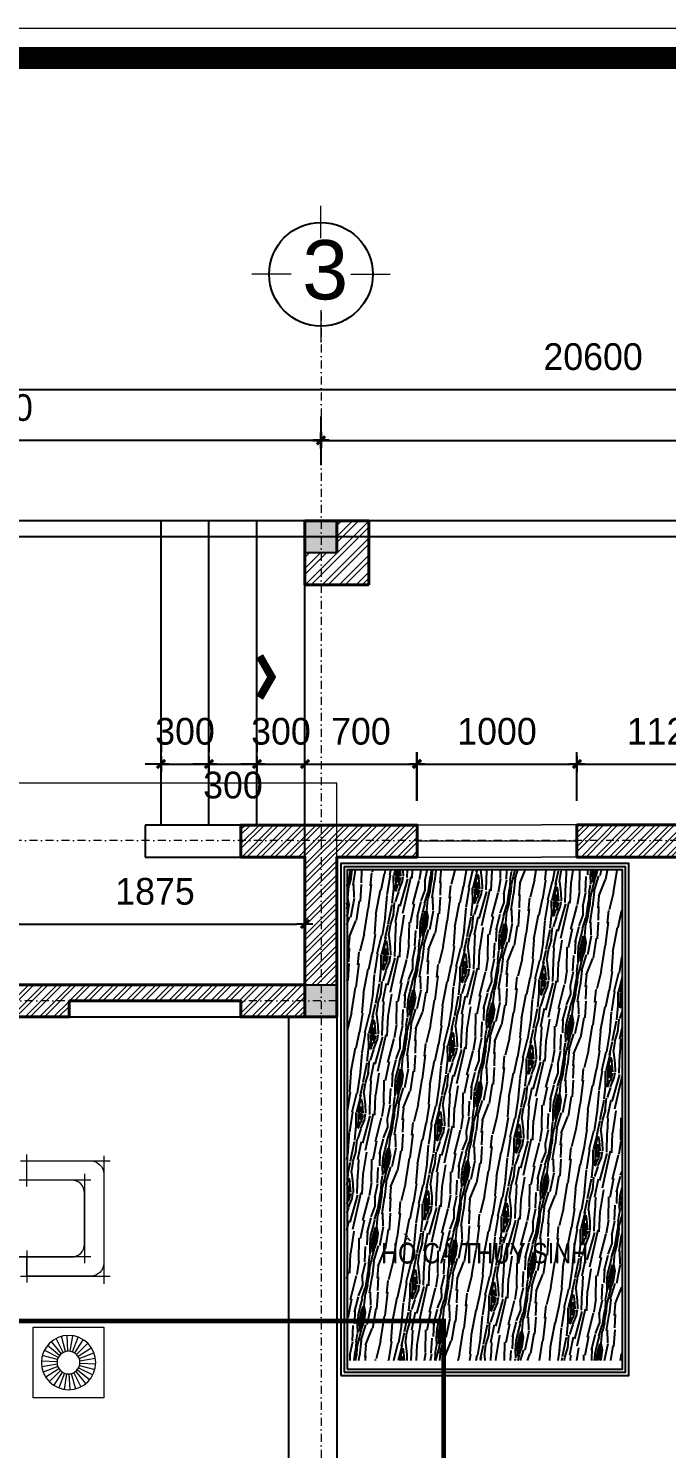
# Model space of a CAD drawing. Header units: millimetres. Extents: x 615730 to 2792744, y 139412 to 597571.
# Drawn here: x 698117 to 702107, y 295414 to 304290 of the extents above; entities that cross this region are included whole.
import ezdxf
from ezdxf.enums import TextEntityAlignment as Align

# ---------------------------------------------------------------- set-up
doc = ezdxf.new("R2010")
doc.units = ezdxf.units.MM
doc.header["$MEASUREMENT"] = 0
doc.header["$PDMODE"] = 34
doc.linetypes.add('DASHDOT', pattern=[1, 0.5, -0.25, 0, -0.25])
doc.linetypes.add('HIDDEN2', pattern=[0.1875, 0.125, -0.0625])
doc.layers.get('0').update_dxf_attribs({"lineweight": 5})
for name, color, linetype, lineweight in [('0.1(9)', 9, 'Continuous', 13), ('CAT', 11, 'Continuous', 40), ('HATCH', 42, 'Continuous', 5), ('net cat.', 1, 'Continuous', 35), ('NETNGOAITUONG', 1, 'Continuous', 40), ('thay', 7, 'Continuous', 15), ('TIM TRUC', 149, 'DASHDOT', 9), ('VATDUNG', 33, 'Continuous', 13), ('VATLIEU', 35, 'Continuous', 9), ('VLIEU', 250, 'Continuous', 9)]:
    doc.layers.add(name, color=color, linetype=linetype, lineweight=lineweight)
for name, color, linetype in [('H', 252, 'Continuous'), ('KICHTHUOC', 1, 'Continuous'), ('LAYER1', 124, 'Continuous'), ('NET MANH', 252, 'Continuous'), ('netthay', 3, 'Continuous'), ('TEXT', 2, 'Continuous'), ('VL', 155, 'Continuous')]:
    doc.layers.add(name, color=color, linetype=linetype)
doc.styles.add('H280', font='', dxfattribs={"height": 200})
doc.styles.add('KT OZON', font='', dxfattribs={"height": 200})
doc.styles.add('STYLE2', font='')
doc.styles.add('VNI-AVO', font='vni-roms.shx')
doc.styles.get('H280').set_extended_font_data('VNI-Avo')
doc.styles.get('KT OZON').set_extended_font_data('VNI-Helve')
doc.styles.get('STYLE2').set_extended_font_data('.VnArial NarrowH')
doc.dimstyles.new('1-50b', dxfattribs={"dimtxt": 167, "dimasz": 50, "dimexe": 75, "dimexo": 150, "dimgap": 120, "dimtad": 1, "dimdec": 0, "dimzin": 12, "dimtxsty": 'VNI-AVO', "dimblk": ']', "dimcen": 0, "dimdle": 50, "dimclrd": 252, "dimclre": 252, "dimclrt": 2, "dimadec": 0, "dimazin": 0, "dimtfac": 1, "dimtdec": 0, "dimtix": 1, "dimtmove": 2, "dimatfit": 0, "dimldrblk": 'OPEN90', "dimfxl": 1, "dimlwd": -1, "dimlwe": -1, "dimarcsym": 0})
pattern_1 = [(45, (27371.52, 0), (-44.194174, 44.194174), []), (45, (27371.52, 31.25), (-44.194174, 44.194174), [])]

# ---------------------------------------------------------------- blocks, each defined once
blk = doc.blocks.new('TRUC 1')
at = {"ltscale": 50}
blk.add_circle((0, -9525), 8572, dxfattribs=at)
at = {"layer": '0.1(9)', "ltscale": 50}
for p, q in [((0, -3572), (0, 1782)), ((-4942, -9525), (-11427, -9525)), ((4942, -9525), (11427, -9525)), ((0, -15478), (0, -20832))]:
    blk.add_line(p, q, dxfattribs=at)
at = {"layer": 'TEXT', "ltscale": 50, "style": 'H280'}
blk.add_attdef('1', text='', height=10478, dxfattribs=at).set_placement((-214, -4892), align=Align.CENTER)
blk = doc.blocks.new(']')
for p, q in [((1, 0), (-1, 0)), ((0, 1), (0, -1))]:
    blk.add_line(p, q)
at = {"color": 9, "const_width": 0.4}
blk.add_lwpolyline([(-0.51, -0.51), (0.51, 0.51)], dxfattribs=at)
blk = doc.blocks.new('*D1175')
at = {"layer": 'DEFPOINTS', "color": 0, "ltscale": 10, "transparency": 16777216}
for p in [(699946.1, 301714.8), (705146.6, 301714.8), (705146.6, 301565.4)]:
    blk.add_point(p, dxfattribs=at)
at = {"layer": 'VL', "color": 252, "ltscale": 10, "transparency": 16777216}
for p, q in [((699946.1, 301864.8), (699946.1, 301789.8)), ((705146.6, 301715.4), (705146.6, 301789.8)), ((699996.1, 301714.8), (705096.6, 301714.8))]:
    blk.add_line(p, q, dxfattribs=at)
at = {"layer": 'VL', "color": 252, "ltscale": 10, "transparency": 16777216, "xscale": 50, "yscale": 50, "zscale": 50, "rotation": 180}
blk.add_blockref(']', (699946.1, 301714.8), dxfattribs=at)
at = {"layer": 'VL', "color": 252, "ltscale": 10, "transparency": 16777216, "xscale": 50, "yscale": 50, "zscale": 50}
blk.add_blockref(']', (705146.6, 301714.8), dxfattribs=at)
at = {"layer": 'VL', "color": 2, "ltscale": 10, "transparency": 16777216, "insert": (702546.3, 301918.3), "char_height": 167, "attachment_point": 5, "style": 'VNI-AVO'}
blk.add_mtext('5200', dxfattribs=at)
blk = doc.blocks.new('_Open90')
at = {"color": 0, "linetype": 'ByBlock', "lineweight": -2}
for p, q in [((0, 0), (-1, 0)), ((-0.5, 0.5), (0, 0)), ((0, 0), (-0.5, -0.5))]:
    blk.add_line(p, q, dxfattribs=at)
blk = doc.blocks.new('*D1178')
at = {"layer": 'DEFPOINTS', "color": 0, "ltscale": 10, "transparency": 16777216}
for p in [(699947.1, 301715.8), (695846.6, 301410.3), (699947.1, 301410.3)]:
    blk.add_point(p, dxfattribs=at)
at = {"layer": 'VL', "color": 252, "ltscale": 10, "transparency": 16777216}
for p, q in [((695846.6, 301560.3), (695846.6, 301790.8)), ((699947.1, 301560.3), (699947.1, 301790.8)), ((695896.6, 301715.8), (699897.1, 301715.8))]:
    blk.add_line(p, q, dxfattribs=at)
at = {"layer": 'VL', "color": 252, "ltscale": 10, "transparency": 16777216, "xscale": 50, "yscale": 50, "zscale": 50, "rotation": 180}
blk.add_blockref(']', (695846.6, 301715.8), dxfattribs=at)
at = {"layer": 'VL', "color": 252, "ltscale": 10, "transparency": 16777216, "xscale": 50, "yscale": 50, "zscale": 50}
blk.add_blockref(']', (699947.1, 301715.8), dxfattribs=at)
at = {"layer": 'VL', "color": 2, "ltscale": 10, "transparency": 16777216, "insert": (697896.9, 301919.3), "char_height": 167, "attachment_point": 5, "style": 'VNI-AVO'}
blk.add_mtext('4100', dxfattribs=at)
blk = doc.blocks.new('*D1179')
at = {"layer": 'DEFPOINTS', "color": 0, "ltscale": 10, "transparency": 16777216}
for p in [(711947.4, 302034), (691347.1, 301211.6), (711947.4, 301211.6)]:
    blk.add_point(p, dxfattribs=at)
at = {"layer": 'VL', "color": 252, "ltscale": 10, "transparency": 16777216}
for p, q in [((691347.1, 301361.6), (691347.1, 302109)), ((711947.4, 301361.6), (711947.4, 302109)), ((691397.1, 302034), (711897.4, 302034))]:
    blk.add_line(p, q, dxfattribs=at)
at = {"layer": 'VL', "color": 252, "ltscale": 10, "transparency": 16777216, "xscale": 50, "yscale": 50, "zscale": 50, "rotation": 180}
blk.add_blockref(']', (691347.1, 302034), dxfattribs=at)
at = {"layer": 'VL', "color": 252, "ltscale": 10, "transparency": 16777216, "xscale": 50, "yscale": 50, "zscale": 50}
blk.add_blockref(']', (711947.4, 302034), dxfattribs=at)
at = {"layer": 'VL', "color": 2, "ltscale": 10, "transparency": 16777216, "insert": (701647.3, 302237.5), "char_height": 167, "attachment_point": 5, "style": 'VNI-AVO'}
blk.add_mtext('20600', dxfattribs=at)
blk = doc.blocks.new('*D1195')
at = {"layer": 'DEFPOINTS', "color": 0, "ltscale": 10, "transparency": 16777216}
for p in [(698946.1, 299692.5), (699246.1, 299692.5, 0.3), (699246.1, 299692.5)]:
    blk.add_point(p, dxfattribs=at)
at = {"layer": 'VL', "color": 252, "ltscale": 10, "transparency": 16777216}
for p, q in [((698946.1, 299842.5), (698946.1, 299767.5)), ((699246.1, 299842.5), (699246.1, 299767.5)), ((698896.1, 299692.5), (698846.1, 299692.5)), ((698946.1, 299692.5), (699246.1, 299692.5)), ((699296.1, 299692.5), (699346.1, 299692.5))]:
    blk.add_line(p, q, dxfattribs=at)
at = {"layer": 'VL', "color": 252, "ltscale": 10, "transparency": 16777216, "xscale": 50, "yscale": 50, "zscale": 50}
blk.add_blockref(']', (698946.1, 299692.5), dxfattribs=at)
at = {"layer": 'VL', "color": 252, "ltscale": 10, "transparency": 16777216, "xscale": 50, "yscale": 50, "zscale": 50, "rotation": 180}
blk.add_blockref(']', (699246.1, 299692.5), dxfattribs=at)
at = {"layer": 'VL', "color": 2, "ltscale": 10, "transparency": 16777216, "insert": (699096.1, 299896), "char_height": 167, "attachment_point": 5, "style": 'VNI-AVO'}
blk.add_mtext('300', dxfattribs=at)
blk = doc.blocks.new('*D1196')
at = {"layer": 'DEFPOINTS', "color": 0, "ltscale": 10, "transparency": 16777216}
for p in [(699246.1, 299692.5, 0.3), (699546.1, 299692.5), (699546.1, 299692.5)]:
    blk.add_point(p, dxfattribs=at)
at = {"layer": 'VL', "color": 252, "ltscale": 10, "transparency": 16777216}
for p, q in [((699246.1, 299842.5), (699246.1, 299767.5)), ((699546.1, 299842.5), (699546.1, 299767.5)), ((699196.1, 299692.5), (699146.1, 299692.5)), ((699246.1, 299692.5), (699546.1, 299692.5)), ((699596.1, 299692.5), (699646.1, 299692.5))]:
    blk.add_line(p, q, dxfattribs=at)
at = {"layer": 'VL', "color": 252, "ltscale": 10, "transparency": 16777216, "xscale": 50, "yscale": 50, "zscale": 50}
blk.add_blockref(']', (699246.1, 299692.5), dxfattribs=at)
at = {"layer": 'VL', "color": 252, "ltscale": 10, "transparency": 16777216, "xscale": 50, "yscale": 50, "zscale": 50, "rotation": 180}
blk.add_blockref(']', (699546.1, 299692.5), dxfattribs=at)
at = {"layer": 'VL', "color": 2, "ltscale": 10, "transparency": 16777216, "insert": (699396.1, 299560), "char_height": 167, "attachment_point": 5, "style": 'VNI-AVO'}
blk.add_mtext('300', dxfattribs=at)
blk = doc.blocks.new('*D1197')
at = {"layer": 'DEFPOINTS', "color": 0, "ltscale": 10, "transparency": 16777216}
for p in [(699546.1, 299692.5), (699846.1, 299730), (699846.1, 299692.5)]:
    blk.add_point(p, dxfattribs=at)
at = {"layer": 'VL', "color": 252, "ltscale": 10, "transparency": 16777216}
for p, q in [((699546.1, 299842.5), (699546.1, 299767.5)), ((699496.1, 299692.5), (699446.1, 299692.5)), ((699546.1, 299692.5), (699846.1, 299692.5)), ((699896.1, 299692.5), (699946.1, 299692.5)), ((699846.1, 299580), (699846.1, 299617.5))]:
    blk.add_line(p, q, dxfattribs=at)
at = {"layer": 'VL', "color": 252, "ltscale": 10, "transparency": 16777216, "xscale": 50, "yscale": 50, "zscale": 50}
blk.add_blockref(']', (699546.1, 299692.5), dxfattribs=at)
at = {"layer": 'VL', "color": 252, "ltscale": 10, "transparency": 16777216, "xscale": 50, "yscale": 50, "zscale": 50, "rotation": 180}
blk.add_blockref(']', (699846.1, 299692.5), dxfattribs=at)
at = {"layer": 'VL', "color": 2, "ltscale": 10, "transparency": 16777216, "insert": (699696.1, 299896), "char_height": 167, "attachment_point": 5, "style": 'VNI-AVO'}
blk.add_mtext('300', dxfattribs=at)
blk = doc.blocks.new('*D1198')
at = {"layer": 'DEFPOINTS', "color": 0, "ltscale": 10, "transparency": 16777216}
for p in [(699846.1, 299730), (700545.7, 299692.5), (700545.7, 299311.4)]:
    blk.add_point(p, dxfattribs=at)
at = {"layer": 'VL', "color": 252, "ltscale": 10, "transparency": 16777216}
for p, q in [((700545.7, 299461.4), (700545.7, 299767.5)), ((699896.1, 299692.5), (700495.7, 299692.5)), ((699846.1, 299580), (699846.1, 299617.5))]:
    blk.add_line(p, q, dxfattribs=at)
at = {"layer": 'VL', "color": 252, "ltscale": 10, "transparency": 16777216, "xscale": 50, "yscale": 50, "zscale": 50, "rotation": 180}
blk.add_blockref(']', (699846.1, 299692.5), dxfattribs=at)
at = {"layer": 'VL', "color": 252, "ltscale": 10, "transparency": 16777216, "xscale": 50, "yscale": 50, "zscale": 50}
blk.add_blockref(']', (700545.7, 299692.5), dxfattribs=at)
at = {"layer": 'VL', "color": 2, "ltscale": 10, "transparency": 16777216, "insert": (700195.9, 299896), "char_height": 167, "attachment_point": 5, "style": 'VNI-AVO'}
blk.add_mtext('700', dxfattribs=at)
blk = doc.blocks.new('*D1199')
at = {"layer": 'DEFPOINTS', "color": 0, "ltscale": 10, "transparency": 16777216}
for p in [(701546.4, 299692.5), (700546.7, 299311.4), (701546.4, 299311.4)]:
    blk.add_point(p, dxfattribs=at)
at = {"layer": 'VL', "color": 252, "ltscale": 10, "transparency": 16777216}
for p, q in [((700546.7, 299461.4), (700546.7, 299767.5)), ((701546.4, 299461.4), (701546.4, 299767.5)), ((700596.7, 299692.5), (701496.4, 299692.5))]:
    blk.add_line(p, q, dxfattribs=at)
at = {"layer": 'VL', "color": 252, "ltscale": 10, "transparency": 16777216, "xscale": 50, "yscale": 50, "zscale": 50, "rotation": 180}
blk.add_blockref(']', (700546.7, 299692.5), dxfattribs=at)
at = {"layer": 'VL', "color": 252, "ltscale": 10, "transparency": 16777216, "xscale": 50, "yscale": 50, "zscale": 50}
blk.add_blockref(']', (701546.4, 299692.5), dxfattribs=at)
at = {"layer": 'VL', "color": 2, "ltscale": 10, "transparency": 16777216, "insert": (701046.6, 299896), "char_height": 167, "attachment_point": 5, "style": 'VNI-AVO'}
blk.add_mtext('1000', dxfattribs=at)
blk = doc.blocks.new('*D1200')
at = {"layer": 'DEFPOINTS', "color": 0, "ltscale": 10, "transparency": 16777216}
for p in [(702666.4, 299692.5), (701546.4, 299311.4), (702666.4, 299211.3, -0.3)]:
    blk.add_point(p, dxfattribs=at)
at = {"layer": 'VL', "color": 252, "ltscale": 10, "transparency": 16777216}
for p, q in [((701546.4, 299461.4), (701546.4, 299767.5)), ((702666.4, 299361.3), (702666.4, 299767.5)), ((701596.4, 299692.5), (702616.4, 299692.5))]:
    blk.add_line(p, q, dxfattribs=at)
at = {"layer": 'VL', "color": 252, "ltscale": 10, "transparency": 16777216, "xscale": 50, "yscale": 50, "zscale": 50, "rotation": 180}
blk.add_blockref(']', (701546.4, 299692.5), dxfattribs=at)
at = {"layer": 'VL', "color": 252, "ltscale": 10, "transparency": 16777216, "xscale": 50, "yscale": 50, "zscale": 50}
blk.add_blockref(']', (702666.4, 299692.5), dxfattribs=at)
at = {"layer": 'VL', "color": 2, "ltscale": 10, "transparency": 16777216, "insert": (702106.4, 299896), "char_height": 167, "attachment_point": 5, "style": 'VNI-AVO'}
blk.add_mtext('1120', dxfattribs=at)
blk = doc.blocks.new('*D1206')
at = {"layer": 'DEFPOINTS', "color": 0, "ltscale": 10, "transparency": 16777216}
for p in [(699846.1, 298692.2), (699846.1, 298311.6), (697971.4, 298211.6)]:
    blk.add_point(p, dxfattribs=at)
at = {"layer": 'VL', "color": 252, "ltscale": 10, "transparency": 16777216}
for p, q in [((697971.4, 298361.6), (697971.4, 298767.2)), ((699846.1, 298461.6), (699846.1, 298767.2)), ((698021.4, 298692.2), (699796.1, 298692.2))]:
    blk.add_line(p, q, dxfattribs=at)
at = {"layer": 'VL', "color": 252, "ltscale": 10, "transparency": 16777216, "xscale": 50, "yscale": 50, "zscale": 50, "rotation": 180}
blk.add_blockref(']', (697971.4, 298692.2), dxfattribs=at)
at = {"layer": 'VL', "color": 252, "ltscale": 10, "transparency": 16777216, "xscale": 50, "yscale": 50, "zscale": 50}
blk.add_blockref(']', (699846.1, 298692.2), dxfattribs=at)
at = {"layer": 'VL', "color": 2, "ltscale": 10, "transparency": 16777216, "insert": (698908.7, 298895.7), "char_height": 167, "attachment_point": 5, "style": 'VNI-AVO'}
blk.add_mtext('1875', dxfattribs=at)
blk = doc.blocks.new('A$C4EF22C57')
at = {"layer": 'VATLIEU'}
for p, q in [((440, 440), (0, 440)), ((0, 440), (0, 0)), ((181.2, 279.8), (127.6, 362.3)), ((194.5, 286.5), (159.2, 378.4)), ((208.1, 290.4), (192.7, 387.6)), ((223, 291.2), (228.2, 389.5)), ((237.7, 288.8), (263.2, 383.9)), ((252.4, 283.5), (297.1, 371.2)), ((440, 0), (440, 440)), ((153.5, 245.5), (61.6, 280.8)), ((160.2, 258.8), (77.7, 312.4)), ((169.6, 270.4), (100, 340)), ((264.9, 275.4), (326.8, 351.9)), ((275.4, 264.9), (351.9, 326.8)), ((283.5, 252.4), (371.2, 297.1)), ((148.8, 216.3), (50.5, 211.1)), ((149.6, 231.2), (52.4, 246.5)), ((151.1, 201.6), (56.1, 176.1)), ((156.5, 187.6), (68.8, 142.9)), ((279.8, 181.2), (362.3, 127.6)), ((286.5, 194.5), (378.4, 159.2)), ((288.8, 238.4), (383.9, 263.9)), ((290.4, 208.8), (387.6, 193.4)), ((291.2, 223.7), (389.5, 228.9)), ((164.6, 175.1), (88.1, 113.2)), ((175.1, 164.6), (113.2, 88.1)), ((187.6, 156.5), (142.9, 68.8)), ((201.6, 151.1), (176.1, 56.1)), ((216.3, 148.8), (211.1, 50.5)), ((231.2, 149.6), (246.5, 52.4)), ((245.5, 153.5), (280.8, 61.6)), ((258.8, 160.2), (312.4, 77.7)), ((270.4, 169.6), (340, 100)), ((0, 0), (440, 0))]:
    blk.add_line(p, q, dxfattribs=at)
for centre, radius in [((220.5, 220), 169.7), ((220, 220), 71.3)]:
    blk.add_circle(centre, radius, dxfattribs=at)
blk = doc.blocks.new('A$C48B65803')
at = {"layer": 'VATLIEU'}
for points in [[(688.2, 640), (128.2, 640)], [(168.2, 120), (168.2, 680)], [(648.2, 120), (648.2, 680)], [(48.2, 560), (48.2, 0)], [(768.2, 560), (768.2, 0)], [(208.2, 520), (8.2, 520)], [(48.2, 520), (168.2, 520)], [(608.2, 520), (808.2, 520)], [(648.2, 520), (768.2, 520)], [(688.2, 160), (128.2, 160)], [(800, 40), (0, 40)]]:
    blk.add_lwpolyline(points, dxfattribs=at)
blk.add_lwpolyline([(648.2, 240), (648.2, 560, 0.414214), (568.2, 640), (248.2, 640, 0.414214), (168.2, 560), (168.2, 240, 0.414214), (248.2, 160), (568.2, 160, 0.414214)], format="xyb", close=True, dxfattribs=at)
blk.add_lwpolyline([(768.2, 520), (768.2, 120, -0.414214), (688.2, 40), (128.2, 40, -0.414214), (48.2, 120), (48.2, 520)], format="xyb", dxfattribs=at)
blk = doc.blocks.new('A$C7B7E0E31')
at = {"layer": 'VATLIEU'}
for points in [[(640, 1643.5), (640, 2203.5)], [(2800, 1643.5), (2800, 2203.5)], [(760, 2083.5), (760, 1523.5)], [(1240, 2083.5), (1240, 1523.5)], [(1720, 2083.5), (1720, 1523.5)], [(1720, 2083.5), (1720, 1523.5)], [(2200, 2083.5), (2200, 1523.5)], [(2200, 2083.5), (2200, 1523.5)], [(2680, 2083.5), (2680, 1523.5)], [(640, 1683.5), (760, 1683.5)], [(2640, 1683.5), (2840, 1683.5)], [(2680, 1683.5), (2800, 1683.5)], [(720, 1563.5), (1280, 1563.5)], [(1200, 1563.5), (1760, 1563.5)], [(1680, 1563.5), (2240, 1563.5)], [(2160, 1563.5), (2720, 1563.5)], [(1220, 1363.5), (1220, 723.5)], [(2220, 1363.5), (2220, 723.5)], [(1140, 1283.5), (2300, 1283.5)], [(1140, 803.5), (2300, 803.5)], [(720, 540), (1280, 540)], [(760, 20), (760, 580)], [(1200, 540), (1760, 540)], [(1240, 20), (1240, 580)], [(1680, 540), (2240, 540)], [(1720, 20), (1720, 580)], [(1720, 20), (1720, 580)], [(2160, 540), (2720, 540)], [(2200, 20), (2200, 580)], [(2200, 20), (2200, 580)], [(2680, 20), (2680, 580)], [(640, 460), (640, -100)], [(2800, 460), (2800, -100)], [(640, 420), (760, 420)], [(2640, 420), (2840, 420)], [(2680, 420), (2800, 420)]]:
    blk.add_lwpolyline(points, dxfattribs=at)
for points in [[(640, 1683.5), (640, 2083.5, -0.414214), (720, 2163.5), (2720, 2163.5, -0.414214), (2800, 2083.5), (2800, 1683.5, -0.506261)], [(640, 420), (640, 20, 0.414214), (720, -60), (2720, -60, 0.414214), (2800, 20), (2800, 420, 0.506261)]]:
    blk.add_lwpolyline(points, format="xyb", dxfattribs=at)
for points in [[(760, 1963.5), (760, 1643.5, 0.414214), (840, 1563.5), (1160, 1563.5, 0.414214), (1240, 1643.5), (1240, 1963.5, 0.414214), (1160, 2043.5), (840, 2043.5, 0.414214)], [(1240, 1963.5), (1240, 1643.5, 0.414214), (1320, 1563.5), (1640, 1563.5, 0.414214), (1720, 1643.5), (1720, 1963.5, 0.414214), (1640, 2043.5), (1320, 2043.5, 0.414214)], [(1720, 1963.5), (1720, 1643.5, 0.414214), (1800, 1563.5), (2120, 1563.5, 0.414214), (2200, 1643.5), (2200, 1963.5, 0.414214), (2120, 2043.5), (1800, 2043.5, 0.414214)], [(2200, 1963.5), (2200, 1643.5, 0.414214), (2280, 1563.5), (2600, 1563.5, 0.414214), (2680, 1643.5), (2680, 1963.5, 0.414214), (2600, 2043.5), (2280, 2043.5, 0.414214)], [(760, 140), (760, 460, -0.414214), (840, 540), (1160, 540, -0.414214), (1240, 460), (1240, 140, -0.414214), (1160, 60), (840, 60, -0.414214)], [(1240, 140), (1240, 460, -0.414214), (1320, 540), (1640, 540, -0.414214), (1720, 460), (1720, 140, -0.414214), (1640, 60), (1320, 60, -0.414214)], [(1720, 140), (1720, 460, -0.414214), (1800, 540), (2120, 540, -0.414214), (2200, 460), (2200, 140, -0.414214), (2120, 60), (1800, 60, -0.414214)], [(2200, 140), (2200, 460, -0.414214), (2280, 540), (2600, 540, -0.414214), (2680, 460), (2680, 140, -0.414214), (2600, 60), (2280, 60, -0.414214)]]:
    blk.add_lwpolyline(points, format="xyb", close=True, dxfattribs=at)
at = {"layer": 'KICHTHUOC', "xscale": -1}
blk.add_blockref('A$C4EF22C57', (480, 1723.5), dxfattribs=at)
at = {"layer": 'KICHTHUOC'}
blk.add_blockref('A$C4EF22C57', (2960, 1723.5), dxfattribs=at)
at = {"layer": 'KICHTHUOC', "rotation": 270}
blk.add_blockref('A$C48B65803', (0, 1451.7), dxfattribs=at)
at = {"layer": 'KICHTHUOC', "xscale": -1, "rotation": 90}
blk.add_blockref('A$C48B65803', (3440, 1451.7), dxfattribs=at)

msp = doc.modelspace()

# ---------------------------------------------------------------- hatches: boundary and pattern name
at = {"layer": 'H', "ltscale": 5}
h = msp.add_hatch(dxfattribs=at)
h.set_pattern_fill('WOOD8', color=256, scale=500, angle=81, style=0, pattern_type=2)
h.set_pattern_definition([(70.6952, (41618.527, 158980.44), (963.14511, 2884.8486646), [55.9015, -5534.268]), (81, (41637, 159033.2), (-415.62694, 572.0614), [55, -445]), (99.4349, (41645.61, 159087.52), (-337.408883, 1065.905663), [47.434, -1533.7045]), (253.875, (41637.836, 159134.31), (1041.363979, 3378.6922815), [40.3115, -3990.8175]), (255.8056, (41626.64, 159095.586), (1276.0141897, 4860.225175), [55.227, -5467.4535]), (275.0362, (41613.1, 159042.05), (259.19147, -1559.749861), [61.8465, -1999.706]), (90.4623, (41624.785, 159019.945), (-102.757028, 2547.438321), [30.414, -3010.9675]), (74.6598, (41624.54, 159050.36), (-1119.5827635, -3872.5357113), [45.277, -4482.4155]), (266.7106, (41636.517, 159094.02), (-210.110228, -4522.8145833), [50.2495, -4974.6885]), (249.6901, (41633.63, 159043.86), (806.71199, 1897.160005), [25.495, -2524.0145]), (75.8056, (41616.426, 158935.21), (-1276.0141897, -4860.225175), [55.227, -5467.4535]), (69.6901, (41629.97, 158988.75), (-806.71199, -1897.160005), [50.99, -2498.5195]), (81, (41647.67, 159036.57), (-415.62694, 572.0614), [60, -440]), (101.556, (41657.053, 159095.83), (-596.6000566, 2625.6559143), [42.72, -4229.282]), (84.8141, (41648.495, 159137.686), (601.1940092, 6992.0357705), [75.1665, -7441.4815]), (75.8056, (41655.29, 159212.545), (-1276.0141897, -4860.225175), [55.227, -5467.4535]), (81, (41668.83, 159266.1), (-415.62694, 572.0614), [55, -445]), (86.1944, (41599.22, 158826.564), (288.3305656, 5016.658893), [55.227, -5467.4535]), (75.8056, (41602.884, 158881.67), (-1276.0141897, -4860.225175), [55.227, -5467.4535]), (81, (41589.34, 158828.13), (-415.62694, 572.0614), [30, -470]), (86.1944, (41594.035, 158857.76), (288.3305656, 5016.658893), [55.227, -5467.4535]), (81, (41597.7, 158912.86), (-415.62694, 572.0614), [50, -450]), (91.3048, (41605.52, 158962.25), (24.5381693, -3041.282328), [55.9015, -5534.268]), (86.1944, (41604.25, 159018.136), (288.3305656, 5016.658893), [55.227, -5467.4535]), (75.8056, (41607.914, 159073.24), (-1276.0141897, -4860.225175), [55.227, -5467.4535]), (75.8056, (41621.457, 159126.78), (-1276.0141897, -4860.225175), [55.227, -5467.4535]), (72.8699, (41635, 159180.32), (-963.14723, -2884.847729), [70.7105, -3464.823]), (81, (41655.83, 159247.9), (-415.62694, 572.0614), [75, -425]), (68.4712, (41949.004, 159181.21), (884.930162, 2391.0038082), [46.0975, -4563.6745]), (75.2894, (41965.92, 159224.093), (-1197.799867, -4366.3799126), [50.2495, -4974.6885]), (89.1301, (41949.004, 159181.21), (-24.5404745, 3041.2820935), [35.3555, -3500.1785]), (90.4623, (41949.54, 159216.56), (-102.757028, 2547.438321), [60.8275, -2980.5535]), (81, (41870.83, 158783.54), (-415.62694, 572.0614), [60, -440]), (71.5377, (41880.22, 158842.81), (-884.929474, -2391.004147), [30.414, -3010.9675]), (282.8014, (41889.85, 158871.65), (-259.192407, 1559.749871), [26.926, -2665.6565]), (273.9946, (41895.816, 158845.398), (-283.7319916, 4601.0321874), [66.7085, -6604.1235]), (73.875, (41957.61, 159235.535), (-1041.363979, -3378.6922815), [40.3115, -3990.8175]), (88.125, (41957.61, 159235.535), (53.6773355, 3535.126478), [40.3115, -3990.8175]), (81, (41880.7, 158782), (-415.62694, 572.0614), [40, -460]), (275.0362, (41886.97, 158821.49), (259.19147, -1559.749861), [41.231, -2020.322]), (77.6335, (41883.102, 158892.972), (-1745.3252518, -7823.2882999), [85.147, -8429.5465]), (78.7094, (41901.338, 158976.144), (-2371.0556636, -11774.0432506), [125.1, -12384.896]), (84.1798, (41925.83, 159098.823), (835.8532456, 8473.5676752), [90.139, -8923.7395]), (90.4623, (41934.97, 159188.5), (-102.757028, 2547.438321), [91.2415, -2950.14]), (91.3048, (41915.28, 158776.505), (24.5381693, -3041.282328), [55.9015, -5534.268]), (96.9454, (41914.006, 158832.39), (180.9751756, -2053.5939676), [72.801, -3567.254]), (81, (41905.2, 158904.66), (-415.62694, 572.0614), [65, -435]), (72.8699, (41915.37, 158968.86), (-963.14723, -2884.847729), [70.7105, -3464.823]), (84.5763, (41936.198, 159036.433), (679.4189529, 7485.879384), [80.156, -7935.4535]), (72.2538, (41943.774, 159116.23), (1041.3668187, 3378.6913035), [65.7645, -6510.7085]), (66.9638, (41963.82, 159178.87), (-728.494951, -1403.3157), [61.8465, -1999.706]), (81, (41988, 159235.8), (-415.62694, 572.0614), [35, -465]), (255.8056, (41883.1, 158892.972), (1276.0141897, 4860.225175), [110.4535, -5412.227]), (76.2364, (41836.264, 158789.02), (-1354.2296205, -5354.0697704), [120.416, -5900.3815]), (81, (41864.9, 158906), (-415.62694, 572.0614), [115, -385]), (85.0856, (41882.903, 159019.562), (522.9817741, 6498.1912175), [140.3565, -6877.4775]), (81, (41894.93, 159159.4), (-415.62694, 572.0614), [125, -375]), (88.125, (41939.97, 158772.594), (53.6773355, 3535.126478), [120.934, -3910.195]), (87.3402, (41943.93, 158893.463), (131.8928634, 4028.9704234), [90.554, -4437.1385]), (78.5104, (41948.13, 158983.92), (-2214.6320677, -10786.3528597), [115.1085, -11395.756]), (74.4802, (41971.058, 159096.722), (-3515.1803056, -12605.29666403), [176.139, -17437.776]), (84.0128, (41618.972, 158823.435), (914.0639888, 8967.4126247), [95.1315, -9418.0175]), (72.8699, (41628.895, 158918.05), (-963.14723, -2884.847729), [106.066, -3429.468]), (78.6141, (41660.136, 159019.409), (-2292.8320506, -11280.2002907), [120.104, -11890.308]), (91.6197, (41683.847, 159137.15), (127.3028995, -5588.7201827), [81.394, -8058.016]), (81, (41681.55, 159218.5), (-415.62694, 572.0614), [100, -400]), (77.8202, (41559.71, 158832.821), (-1823.5327388, -8317.1346114), [90.139, -8923.7395]), (87.009, (41578.729, 158920.93), (-288.3284725, -5016.6587591), [95.525, -9456.9615]), (87.7098, (41583.713, 159016.326), (-210.1140221, -4522.8147793), [85.586, -8473.035]), (75.2894, (41587.133, 159101.844), (-1197.799867, -4366.3799126), [100.499, -4924.439]), (68.9052, (41612.653, 159199.05), (-1691.6466492, -4288.1618504), [71.589, -7087.3215]), (90.4623, (41638.42, 159265.84), (-102.757028, 2547.438321), [60.8275, -2980.5535]), (84.8141, (41653.54, 158817.96), (601.1940092, 6992.0357705), [75.1665, -7441.4815]), (68.1957, (41660.336, 158892.82), (-2498.3600136, -6185.32087516), [112.805, -11167.709]), (81, (41702.24, 158997.55), (-415.62694, 572.0614), [125, -375]), (86.4403, (41721.79, 159121.015), (-366.5486854, -5510.5027415), [105.475, -10442.0365]), (87.7098, (41728.34, 159226.287), (-210.1140221, -4522.8147793), [85.586, -8473.035]), (81, (41525.14, 158838.3), (-415.62694, 572.0614), [85, -415]), (89.1301, (41538.44, 158922.25), (-24.5404745, 3041.2820935), [141.4215, -3394.1125]), (78.6141, (41540.586, 159063.655), (-2292.8320506, -11280.2002907), [120.104, -11890.308]), (75.4725, (41564.296, 159181.396), (2630.24313784, 10214.2951039), [155.724, -15416.6875]), (87.8428, (41974.54, 158767.119), (-342.0006129, -8551.7856723), [125.897, -12463.7815]), (81, (41979.3, 158892.93), (-415.62694, 572.0614), [140, -360]), (77.3478, (42001.18, 159031.203), (-3412.41634987, -15152.73627297), [235.478, -23312.3455]), (81, (41801.7, 158794.5), (-415.62694, 572.0614), [120, -380]), (85.7636, (41820.467, 158913.018), (366.549643, 5510.5029108), [120.416, -5900.3815]), (79.1524, (41829.362, 159033.105), (-2840.35838695, -14737.10854843), [155.0805, -15352.982]), (78.2737, (41858.548, 159185.414), (-2058.18687715, -9798.6666306), [105.119, -10406.779]), (75.8056, (41722.68, 158807.01), (-1276.0141897, -4860.225175), [110.4535, -5412.227]), (81, (41749.76, 158914.1), (-415.62694, 572.0614), [160, -340]), (82.9092, (41774.794, 159072.121), (1774.44352572, 14399.69958897), [150.0835, -14858.2475]), (84.5763, (41793.32, 159221.057), (679.4189529, 7485.879384), [80.156, -7935.4535])])
h.paths.add_polyline_path([(701828.8, 299028.4), (700108.8, 299028.4), (700108.8, 295965.4), (701828.8, 295965.4)])
at = {"layer": 'VLIEU', "ltscale": 10}
h = msp.add_hatch(dxfattribs=at)
h.set_pattern_fill('STEEL', color=256, scale=600, style=0)
h.set_pattern_definition([(45, (115469.725, 45942.54), (-53.033009, 53.033009), []), (45, (115469.725, 45980.04), (-53.033009, 53.033009), [])])
h.paths.add_polyline_path([(699846.1, 301011.6), (699846.1, 300811.6), (700246.1, 300811.6), (700246.1, 301211.6), (700046.1, 301211.6), (700046.1, 301011.6)])
h = msp.add_hatch(dxfattribs=at)
h.set_pattern_fill('STEEL', color=256, scale=500, style=0)
h.set_pattern_definition(pattern_1)
h.paths.add_polyline_path([(699846.1, 299311.3), (699446.1, 299311.3), (699446.1, 299111.4), (699846.1, 299111.4)])
h.paths.add_polyline_path([(700046.1, 299111.4), (700046.1, 299311.3), (699846.1, 299311.3), (699846.1, 299111.4), (699846.1, 298311.6), (700046.1, 298311.6)])
h.paths.add_polyline_path([(700546.7, 299311.3), (700046.1, 299311.3), (700046.1, 299111.4), (700546.7, 299111.4)])
h.paths.add_polyline_path([(702666.4, 299311.4), (701546.4, 299311.4), (701546.4, 299111.4), (702666.4, 299111.4), (702666.4, 299217)])
h.paths.add_polyline_path([(700046.1, 298111.6), (700046.1, 297611.1), (700046.1, 297611.1), (700046.1, 298111.6), (699846.1, 298111.6), (699846.1, 298111.6), (699846.1, 298111.6)])
h = msp.add_hatch(dxfattribs=at)
h.set_pattern_fill('STEEL', color=256, scale=500, style=0)
h.set_pattern_definition(pattern_1)
h.paths.add_polyline_path([(699846.1, 298311.6), (697971.4, 298311.6), (697971.4, 298211.6), (697971.4, 298211.6), (697971.4, 298211.6), (697971.4, 298211.6), (697971.4, 298211.6), (697971.4, 298111.6), (698371.1, 298111.6), (698371.1, 298211.6), (699445.9, 298211.6), (699445.9, 298111.6), (699846.1, 298111.6), (699846.1, 298111.6), (699846.1, 298111.6)])

# ---------------------------------------------------------------- linework, layer by layer
at = {"layer": 'CAT'}
msp.add_line((699846.1, 298211.6), (699846.1, 298111.6), dxfattribs=at)
msp.add_line((699846.1, 298211.6), (699846.1, 298111.6), dxfattribs=at)
at = {"layer": 'H', "const_width": 138.2}
msp.add_lwpolyline([(687731.9, 285120.6), (714734.7, 285120.6), (714734.7, 304105.6), (687731.9, 304105.6)], close=True, dxfattribs=at)
at = {"layer": 'HATCH'}
for p, q in [((700546.7, 299311.4), (701325.4, 299311.4)), ((701546.4, 299311.4), (701325.4, 299311.4)), ((701325.4, 299211.4), (700546.7, 299211.4)), ((701546.4, 299211.4), (701325.4, 299211.4)), ((700546.7, 299111.4), (701325.4, 299111.4)), ((701546.4, 299111.4), (701325.4, 299111.4))]:
    msp.add_line(p, q, dxfattribs=at)
at = {"layer": 'LAYER1', "lineweight": -2, "ltscale": 100}
msp.add_line((700046.1, 297611.1), (700046.1, 295711.6), dxfattribs=at)
at = {"layer": 'net cat.', "color": 6, "linetype": 'HIDDEN2', "ltscale": 5000, "const_width": 30}
msp.add_lwpolyline([(688551.2, 296211.6), (700713.3, 296211.6), (700713.3, 294464.4), (714385.1, 294464.4)], dxfattribs=at)
at = {"layer": 'NET MANH'}
msp.add_line((698371.1, 298111.6), (699445.9, 298111.6), dxfattribs=at)
at = {"layer": 'NET MANH', "elevation": -140}
msp.add_lwpolyline([(700046.1, 301011.6), (699846.1, 301011.6), (699846.1, 301211.6), (700046.1, 301211.6)], close=True, dxfattribs=at)
at = {"layer": 'NET MANH'}
msp.add_lwpolyline([(699846.1, 298311.6), (700046.1, 298311.6), (700046.1, 298111.6), (699846.1, 298111.6)], close=True, dxfattribs=at)
for points in [[(700046.1, 301211.6, -140), (699846.1, 301211.6, -140), (700046.1, 301011.6, -140), (699846.1, 301011.6, -140)], [(699846.1, 298111.6), (700046.1, 298111.6), (699846.1, 298311.6), (700046.1, 298311.6)]]:
    msp.add_solid(points, dxfattribs=at)
at = {"layer": 'NETNGOAITUONG'}
for p, q in [((700046.1, 301011.6, -140), (700046.1, 301211.6, -140)), ((699846.1, 298311.6), (699846.1, 298111.6))]:
    msp.add_line(p, q, dxfattribs=at)
for points in [[(700246.1, 300811.6), (699846.1, 300811.6), (699846.1, 301211.6), (700246.1, 301211.6)], [(701546.4, 299311.4), (702666.4, 299311.4), (702666.4, 299111.4), (701546.4, 299111.4)], [(698371.1, 298211.6), (699445.9, 298211.6), (699445.9, 298111.6), (699846.1, 298111.6), (699846.1, 298311.6), (697971.4, 298311.6), (697971.4, 298111.6), (698371.1, 298111.6)]]:
    msp.add_lwpolyline(points, close=True, dxfattribs=at)
msp.add_lwpolyline([(700046.1, 298111.6), (699846.1, 298111.6), (699846.1, 298111.6), (699846.1, 298111.6), (699846.1, 298311.6), (699846.1, 298311.6), (699846.1, 299111.4), (699446.1, 299111.4), (699446.1, 299311.3), (700546.7, 299311.3), (700546.7, 299111.4), (700046.1, 299111.4), (700046.1, 298111.6)], dxfattribs=at)
at = {"layer": 'thay', "linetype": 'Continuous'}
msp.add_lwpolyline([(687547.5, 284936.3), (714919.1, 284936.3), (714919.1, 304289.9), (687547.5, 304289.9)], close=True, dxfattribs=at)
at = {"layer": 'TIM TRUC', "ltscale": 100}
for p, q in [((699947.1, 302514), (699947.1, 287817.7)), ((708785.1, 299214.2), (689372, 299214.2)), ((700046.1, 298211.6, -0.1), (689372, 298211.6, -0.1))]:
    msp.add_line(p, q, dxfattribs=at)
at = {"layer": 'VL', "ltscale": 10}
for p, q in [((714919.1, 301211.6), (687731.9, 301211.6)), ((698946.1, 299311.3), (698946.1, 301211.6)), ((699246.1, 299311.3, 0.3), (699246.1, 301211.6)), ((699546.1, 299311.3), (699546.1, 301211.6)), ((699846.1, 299111.4), (699846.1, 301211.6)), ((714919.1, 301111.6), (687731.9, 301111.6)), ((699446.1, 299311.3), (698846.1, 299311.3, 1)), ((698846.1, 299311.3, 1), (698846.1, 299111.3, 1)), ((698846.1, 299111.3, 1), (699446.1, 299111.3)), ((699746.1, 296111.1), (699746.1, 297211.1))]:
    msp.add_line(p, q, dxfattribs=at)
at = {"layer": 'VL', "color": 9, "ltscale": 10}
msp.add_lwpolyline([(699562.6, 300366.5, 50, 50, 0), (699637.6, 300236.6, 50, 50, 0), (699562.6, 300106.7, 50, 50, 0), (699637.6, 300236.6, 0, 0, 0), (699061.6, 300236.6, 0, 0, 0)], format="xyseb", dxfattribs=at)
at = {"layer": 'VL', "ltscale": 10}
for points in [[(700070.7, 295870.9), (701870.7, 295870.9), (701870.7, 299070.9), (700070.7, 299070.9)], [(700090.7, 295890.9), (701850.7, 295890.9), (701850.7, 299050.9), (700090.7, 299050.9)], [(700110.7, 295910.9), (701830.7, 295910.9), (701830.7, 299030.9), (700110.7, 299030.9)]]:
    msp.add_lwpolyline(points, close=True, dxfattribs=at)
msp.add_lwpolyline([(700046.1, 295211.1), (699746.1, 295211.1), (699746.1, 298111.6), (700046.1, 298111.6), (700046.1, 295211.1)], dxfattribs=at)
at = {"layer": 'VLIEU', "ltscale": 10}
for p in [(693746.6, 299575.9), (700046.1, 299111.4)]:
    msp.add_line(p, (700046.1, 299575.9), dxfattribs=at)

# ---------------------------------------------------------------- block references
at = {"layer": 'netthay', "lineweight": -2, "ltscale": 10}
ref = msp.add_blockref('TRUC 1', (699946.1, 302393.4), dxfattribs=dict(at, xscale=0.03778148023411632, yscale=0.03778148023411632, zscale=0.03778148023411632, rotation=180))
ref.add_attrib('1', '3', dxfattribs={"layer": 'TEXT', "color": 3, "ltscale": 50, "height": 370.2, "style": 'KT OZON'}).set_placement((699972.8, 302596.4), align=Align.CENTER)
at = {"layer": 'VATDUNG', "xscale": -1, "rotation": 180}
msp.add_blockref('A$C7B7E0E31', (695187.8, 297895.5), dxfattribs=at)

# ---------------------------------------------------------------- texts
at = {"layer": 'TEXT', "color": 140, "style": 'STYLE2'}
msp.add_text('Hå C¸ THñY SINH', height=128, dxfattribs=at).set_placement((700323.7, 296571.7))

# ---------------------------------------------------------------- dimensions: what is measured, and where the dimension line sits
at = {"layer": 'VL', "ltscale": 10}
for base, p1, p2, override, picture, middle in [((711947.4, 302034), (691347.1, 301211.6), (711947.4, 301211.6), {"dimfxl": 150, "dimarcsym": 1}, '*D1179', (701647.3, 302237.5)), ((699947.1019, 301715.7978), (695846.6419, 301410.282), (699947.1019, 301410.282), {"dimfxl": 150, "dimarcsym": 1}, '*D1178', (697896.8719, 301919.2978)), ((705146.593, 301714.7999), (699946.104, 301714.7999), (705146.593, 301565.3891), {"dimfxl": 150, "dimarcsym": 1}, '*D1175', (702546.3485, 301918.2999)), ((699246.1, 299692.5), (698946.1, 299692.5), (699246.1, 299692.5, 0.3), {"dimfxl": 40}, '*D1195', (699096.1, 299896)), ((699846.1, 299692.5), (699546.1, 299692.5), (699846.1, 299730), {"dimfxl": 40}, '*D1197', (699696.1, 299896)), ((700545.7, 299692.5), (699846.1, 299730), (700545.7, 299311.4), {"dimfxl": 40}, '*D1198', (700195.9, 299896)), ((701546.4, 299692.5), (700546.7, 299311.4), (701546.4, 299311.4), {"dimfxl": 40}, '*D1199', (701046.6, 299896)), ((702666.4, 299692.5), (701546.4, 299311.4), (702666.4, 299211.3, -0.3), {"dimfxl": 40}, '*D1200', (702106.4, 299896)), ((699846.1, 298692.2), (697971.4, 298211.6), (699846.1, 298311.6), {"dimfxl": 40}, '*D1206', (698908.7, 298895.7))]:
    dim = msp.add_linear_dim(base=base, p1=p1, p2=p2, dimstyle='1-50b', override=override, dxfattribs=at)
    dim.commit()
    dim.dimension.update_dxf_attribs({"geometry": picture, "text_midpoint": middle})
dim = msp.add_linear_dim(base=(699546.1, 299692.5), p1=(699246.1, 299692.5, 0.3), p2=(699546.1, 299692.5), dimstyle='1-50b', override={"dimfxl": 40}, dxfattribs=at)
dim.commit()
dim.dimension.update_dxf_attribs({"geometry": '*D1196', "text_midpoint": (699396.1, 299560), "dimtype": 160})

doc.saveas('drawing.dxf')
